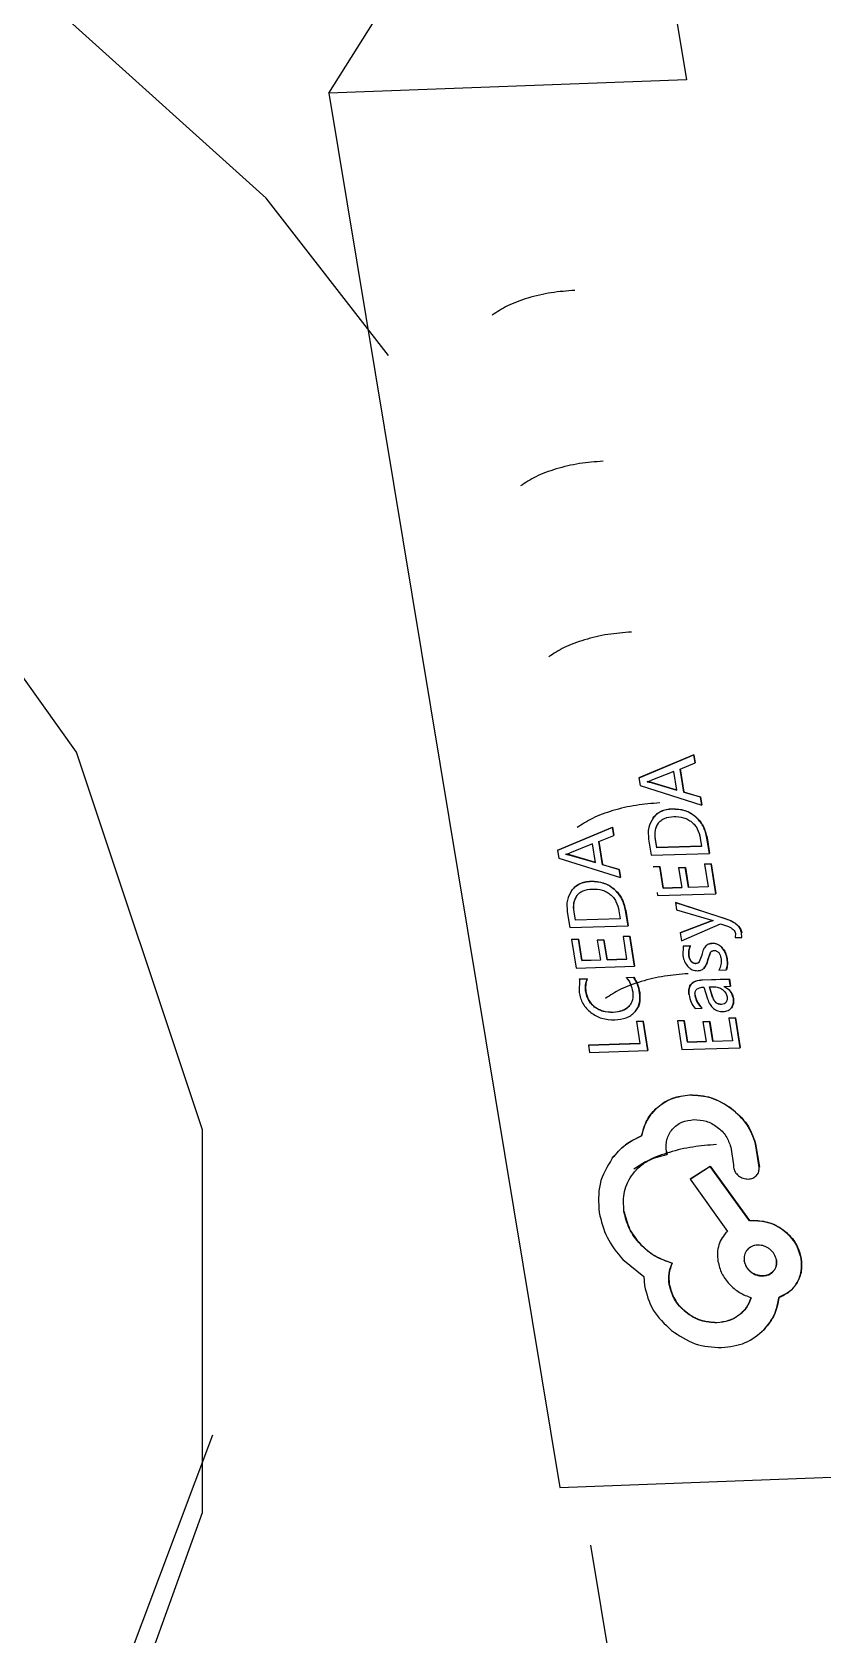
# Model space of a CAD drawing. Header units: millimetres. Extents: x -294 to 2792, y 5 to 1659.
# Drawn here: x 718.116 to 718.538, y 559.477 to 560.334 of the extents above; entities that cross this region are included whole.
import ezdxf

# ---------------------------------------------------------------- set-up
doc = ezdxf.new("R2010")
doc.units = ezdxf.units.MM
doc.layers.get('0').update_dxf_attribs({"lineweight": 18})

msp = doc.modelspace()

# ---------------------------------------------------------------- linework, layer by layer
at = {"color": 7, "linetype": 'Continuous', "lineweight": 25}
for p, q in [((718.45157, 560.39204), (718.46548, 560.30808)), ((718.27447, 560.30092), (718.29859, 560.33947)), ((718.46548, 560.30808), (718.27447, 560.30092)), ((718.27447, 560.30092), (718.39788, 559.55627)), ((718.46942, 559.94749), (718.4401, 559.93522)), ((718.44015, 559.9353), (718.46947, 559.94757)), ((718.46942, 559.94749), (718.46947, 559.94757)), ((718.47009, 559.94325), (718.46942, 559.94749)), ((718.46947, 559.94757), (718.47014, 559.94333)), ((718.45873, 559.93867), (718.44651, 559.93379)), ((718.46031, 559.9287), (718.45873, 559.93867)), ((718.46206, 559.93996), (718.47009, 559.94325)), ((718.46402, 559.92759), (718.46206, 559.93996)), ((718.46211, 559.94004), (718.46407, 559.92768)), ((718.47009, 559.94325), (718.47014, 559.94333)), ((718.44015, 559.9353), (718.4401, 559.93522)), ((718.4401, 559.93522), (718.44075, 559.93112)), ((718.44075, 559.93112), (718.47365, 559.92076)), ((718.44442, 559.93317), (718.44651, 559.93379)), ((718.44442, 559.93317), (718.44667, 559.93275)), ((718.44673, 559.93283), (718.44447, 559.93325)), ((718.44673, 559.93283), (718.44667, 559.93275)), ((718.44667, 559.93275), (718.46031, 559.9287)), ((718.46036, 559.92878), (718.44673, 559.93283)), ((718.46402, 559.92759), (718.46407, 559.92768)), ((718.47298, 559.925), (718.46402, 559.92759)), ((718.46407, 559.92768), (718.47303, 559.92508)), ((718.45796, 559.91863), (718.45801, 559.91871)), ((718.47298, 559.925), (718.47303, 559.92508)), ((718.47365, 559.92076), (718.47298, 559.925)), ((718.47303, 559.92508), (718.4737, 559.92084)), ((718.47365, 559.92076), (718.4737, 559.92084)), ((718.44763, 559.91381), (718.44768, 559.91389)), ((718.45046, 559.91107), (718.45051, 559.91115)), ((718.47026, 559.9145), (718.47031, 559.91458)), ((718.42595, 559.90878), (718.39663, 559.89651)), ((718.39668, 559.89659), (718.426, 559.90886)), ((718.41859, 559.90125), (718.42662, 559.90454)), ((718.42595, 559.90878), (718.426, 559.90886)), ((718.42662, 559.90454), (718.42595, 559.90878)), ((718.426, 559.90886), (718.42667, 559.90462)), ((718.42662, 559.90454), (718.42667, 559.90462)), ((718.44528, 559.90245), (718.44662, 559.89398)), ((718.44889, 559.90241), (718.44894, 559.90249)), ((718.4496, 559.89792), (718.44889, 559.90241)), ((718.44965, 559.898), (718.44894, 559.90249)), ((718.4729, 559.90297), (718.47358, 559.89866)), ((718.47649, 559.90318), (718.47644, 559.9031)), ((718.47774, 559.89493), (718.47644, 559.9031)), ((718.47649, 559.90318), (718.47779, 559.89501)), ((718.39668, 559.89659), (718.39663, 559.89651)), ((718.39663, 559.89651), (718.39728, 559.89241)), ((718.40095, 559.89446), (718.40304, 559.89508)), ((718.40095, 559.89446), (718.4032, 559.89404)), ((718.40326, 559.89412), (718.401, 559.89454)), ((718.41526, 559.89996), (718.40304, 559.89508)), ((718.40326, 559.89412), (718.4032, 559.89404)), ((718.4032, 559.89404), (718.41684, 559.88999)), ((718.41689, 559.89007), (718.40326, 559.89412)), ((718.41684, 559.88999), (718.41526, 559.89996)), ((718.42055, 559.88888), (718.41859, 559.90125)), ((718.41864, 559.90133), (718.4206, 559.88897)), ((718.44662, 559.89398), (718.47774, 559.89493)), ((718.47358, 559.89866), (718.4496, 559.89792)), ((718.4496, 559.89792), (718.44965, 559.898)), ((718.47363, 559.89874), (718.44965, 559.898)), ((718.47774, 559.89493), (718.47779, 559.89501)), ((718.39728, 559.89241), (718.43018, 559.88205)), ((718.42055, 559.88888), (718.4206, 559.88897)), ((718.42951, 559.88629), (718.42055, 559.88888)), ((718.4206, 559.88897), (718.42956, 559.88637)), ((718.42951, 559.88629), (718.42956, 559.88637)), ((718.43018, 559.88205), (718.42951, 559.88629)), ((718.42956, 559.88637), (718.43023, 559.88214)), ((718.4512, 559.8878), (718.44762, 559.88769)), ((718.44762, 559.88769), (718.44767, 559.88777)), ((718.44767, 559.88777), (718.45125, 559.88788)), ((718.4512, 559.8878), (718.45125, 559.88788)), ((718.45301, 559.87634), (718.4512, 559.8878)), ((718.45125, 559.88788), (718.45306, 559.87642)), ((718.46485, 559.88737), (718.46129, 559.88726)), ((718.46129, 559.88726), (718.46134, 559.88735)), ((718.46129, 559.88726), (718.46297, 559.87664)), ((718.46134, 559.88735), (718.4649, 559.88746)), ((718.46485, 559.88737), (718.4649, 559.88746)), ((718.46653, 559.87675), (718.46485, 559.88737)), ((718.4649, 559.88746), (718.46658, 559.87683)), ((718.47862, 559.88932), (718.47508, 559.88921)), ((718.47513, 559.88929), (718.47508, 559.88921)), ((718.47508, 559.88921), (718.477, 559.87707)), ((718.47513, 559.88929), (718.47868, 559.8894)), ((718.47862, 559.88932), (718.47868, 559.8894)), ((718.48115, 559.87335), (718.47862, 559.88932)), ((718.47868, 559.8894), (718.4812, 559.87343)), ((718.41449, 559.87992), (718.41454, 559.88)), ((718.42679, 559.87579), (718.42684, 559.87587)), ((718.43018, 559.88205), (718.43023, 559.88214)), ((718.46297, 559.87664), (718.45301, 559.87634)), ((718.45301, 559.87634), (718.45306, 559.87642)), ((718.45306, 559.87642), (718.46302, 559.87672)), ((718.477, 559.87707), (718.46653, 559.87675)), ((718.46653, 559.87675), (718.46658, 559.87683)), ((718.46658, 559.87683), (718.47705, 559.87715)), ((718.40416, 559.8751), (718.40421, 559.87518)), ((718.40699, 559.87236), (718.40704, 559.87244)), ((718.44978, 559.87402), (718.45004, 559.87239)), ((718.45004, 559.87239), (718.48115, 559.87335)), ((718.45957, 559.86866), (718.45962, 559.86874)), ((718.48667, 559.85981), (718.45957, 559.86866)), ((718.45957, 559.86866), (718.46018, 559.8648)), ((718.45962, 559.86874), (718.48672, 559.85989)), ((718.48115, 559.87335), (718.4812, 559.87343)), ((718.40181, 559.86374), (718.40315, 559.85527)), ((718.40542, 559.8637), (718.40547, 559.86378)), ((718.40613, 559.85921), (718.40542, 559.8637)), ((718.40618, 559.85929), (718.40547, 559.86378)), ((718.43011, 559.85995), (718.40613, 559.85921)), ((718.40613, 559.85921), (718.40618, 559.85929)), ((718.43016, 559.86003), (718.40618, 559.85929)), ((718.42943, 559.86426), (718.43011, 559.85995)), ((718.43302, 559.86447), (718.43297, 559.86439)), ((718.43427, 559.85622), (718.43297, 559.86439)), ((718.43302, 559.86447), (718.43432, 559.8563)), ((718.46018, 559.8648), (718.47783, 559.85952)), ((718.46218, 559.85254), (718.47801, 559.85859)), ((718.47783, 559.85952), (718.4797, 559.85912)), ((718.47971, 559.85902), (718.47796, 559.85851)), ((718.47796, 559.85851), (718.47801, 559.85859)), ((718.47801, 559.85859), (718.47976, 559.8591)), ((718.48667, 559.85981), (718.48672, 559.85989)), ((718.40315, 559.85527), (718.43427, 559.85622)), ((718.43515, 559.85061), (718.43161, 559.8505)), ((718.43166, 559.85058), (718.43161, 559.8505)), ((718.43161, 559.8505), (718.43353, 559.83836)), ((718.43166, 559.85058), (718.43521, 559.85069)), ((718.43427, 559.85622), (718.43432, 559.8563)), ((718.43515, 559.85061), (718.43521, 559.85069)), ((718.43768, 559.83464), (718.43515, 559.85061)), ((718.43521, 559.85069), (718.43773, 559.83472)), ((718.47796, 559.85851), (718.46213, 559.85245)), ((718.46213, 559.85245), (718.46218, 559.85254)), ((718.46213, 559.85245), (718.46279, 559.84829)), ((718.46279, 559.84829), (718.48365, 559.85729)), ((718.48365, 559.85729), (718.48794, 559.85579)), ((718.49168, 559.85207), (718.49157, 559.84995)), ((718.49157, 559.84995), (718.49504, 559.85005)), ((718.49504, 559.85005), (718.49498, 559.85246)), ((718.40773, 559.84909), (718.40415, 559.84898)), ((718.40415, 559.84898), (718.4042, 559.84906)), ((718.40415, 559.84898), (718.40657, 559.83368)), ((718.4042, 559.84906), (718.40778, 559.84917)), ((718.40773, 559.84909), (718.40778, 559.84917)), ((718.40954, 559.83763), (718.40773, 559.84909)), ((718.40778, 559.84917), (718.40959, 559.83771)), ((718.42138, 559.84866), (718.41782, 559.84855)), ((718.41782, 559.84855), (718.41787, 559.84864)), ((718.41782, 559.84855), (718.4195, 559.83793)), ((718.41787, 559.84864), (718.42143, 559.84875)), ((718.42138, 559.84866), (718.42143, 559.84875)), ((718.42306, 559.83804), (718.42138, 559.84866)), ((718.42143, 559.84875), (718.42311, 559.83812)), ((718.46373, 559.84535), (718.46354, 559.8403)), ((718.46752, 559.84547), (718.46373, 559.84535)), ((718.46373, 559.84535), (718.46379, 559.84544)), ((718.46379, 559.84544), (718.46757, 559.84555)), ((718.46752, 559.84547), (718.46757, 559.84555)), ((718.4758, 559.8455), (718.47585, 559.84558)), ((718.47692, 559.83807), (718.47829, 559.84202)), ((718.47835, 559.84211), (718.47697, 559.83815)), ((718.47829, 559.84202), (718.47835, 559.84211)), ((718.47927, 559.84685), (718.47932, 559.84693)), ((718.48445, 559.84461), (718.48451, 559.84469)), ((718.40657, 559.83368), (718.43768, 559.83464)), ((718.4195, 559.83793), (718.40954, 559.83763)), ((718.40954, 559.83763), (718.40959, 559.83771)), ((718.40959, 559.83771), (718.41955, 559.83801)), ((718.43353, 559.83836), (718.42306, 559.83804)), ((718.42306, 559.83804), (718.42311, 559.83812)), ((718.42311, 559.83812), (718.43358, 559.83844)), ((718.43768, 559.83464), (718.43773, 559.83472)), ((718.46677, 559.84003), (718.46682, 559.84011)), ((718.46806, 559.83712), (718.46811, 559.83721)), ((718.4704, 559.83606), (718.47045, 559.83614)), ((718.47368, 559.84061), (718.47234, 559.83694)), ((718.47692, 559.83807), (718.47697, 559.83815)), ((718.4872, 559.83848), (718.48725, 559.83856)), ((718.40826, 559.82776), (718.4081, 559.82068)), ((718.41246, 559.82789), (718.40826, 559.82776)), ((718.40826, 559.82776), (718.40831, 559.82784)), ((718.40831, 559.82784), (718.41251, 559.82797)), ((718.41246, 559.82789), (718.41251, 559.82797)), ((718.43734, 559.82865), (718.43349, 559.82853)), ((718.43349, 559.82853), (718.43354, 559.82862)), ((718.43354, 559.82862), (718.43739, 559.82873)), ((718.43739, 559.82873), (718.43734, 559.82865)), ((718.48838, 559.82767), (718.47408, 559.82723)), ((718.47408, 559.82723), (718.47413, 559.82731)), ((718.47413, 559.82731), (718.48843, 559.82775)), ((718.48278, 559.83256), (718.4868, 559.83269)), ((718.4868, 559.83269), (718.48686, 559.83277)), ((718.48838, 559.82767), (718.48843, 559.82775)), ((718.48897, 559.82395), (718.48838, 559.82767)), ((718.48843, 559.82775), (718.48902, 559.82403)), ((718.41172, 559.82083), (718.41177, 559.82091)), ((718.44045, 559.82049), (718.4405, 559.82057)), ((718.47009, 559.81905), (718.47014, 559.81913)), ((718.47485, 559.82352), (718.47676, 559.81726)), ((718.47782, 559.82361), (718.47995, 559.82367)), ((718.47931, 559.81866), (718.47782, 559.82361)), ((718.47936, 559.81874), (718.47787, 559.82369)), ((718.47931, 559.81866), (718.47936, 559.81874)), ((718.48554, 559.82384), (718.48897, 559.82395)), ((718.48897, 559.82395), (718.48902, 559.82403)), ((718.49054, 559.81737), (718.49059, 559.81745)), ((718.41645, 559.81285), (718.4165, 559.81293)), ((718.42343, 559.81034), (718.42341, 559.81043)), ((718.4263, 559.81001), (718.42635, 559.81009)), ((718.43471, 559.8132), (718.43477, 559.81328)), ((718.47009, 559.81206), (718.47388, 559.81218)), ((718.47388, 559.81218), (718.47393, 559.81226)), ((718.48124, 559.81511), (718.48129, 559.81519)), ((718.48427, 559.81429), (718.48422, 559.81421)), ((718.48664, 559.81536), (718.48669, 559.81544)), ((718.48957, 559.81241), (718.48962, 559.81249)), ((718.44234, 559.80524), (718.43879, 559.80513)), ((718.43884, 559.80521), (718.43879, 559.80513)), ((718.43879, 559.80513), (718.44066, 559.7933)), ((718.43884, 559.80521), (718.44239, 559.80532)), ((718.44234, 559.80524), (718.44239, 559.80532)), ((718.44481, 559.78957), (718.44234, 559.80524)), ((718.44239, 559.80532), (718.44487, 559.78966)), ((718.46422, 559.80554), (718.46064, 559.80543)), ((718.46064, 559.80543), (718.46069, 559.80551)), ((718.46064, 559.80543), (718.46306, 559.79013)), ((718.46069, 559.80551), (718.46427, 559.80562)), ((718.46422, 559.80554), (718.46427, 559.80562)), ((718.46603, 559.79408), (718.46422, 559.80554)), ((718.46427, 559.80562), (718.46608, 559.79416)), ((718.47787, 559.80511), (718.47431, 559.80501)), ((718.47431, 559.80501), (718.47436, 559.80509)), ((718.47431, 559.80501), (718.47599, 559.79438)), ((718.47436, 559.80509), (718.47792, 559.8052)), ((718.47787, 559.80511), (718.47792, 559.8052)), ((718.47955, 559.79449), (718.47787, 559.80511)), ((718.47792, 559.8052), (718.4796, 559.79457)), ((718.49164, 559.80706), (718.4881, 559.80695)), ((718.48815, 559.80704), (718.4881, 559.80695)), ((718.4881, 559.80695), (718.49002, 559.79481)), ((718.48815, 559.80704), (718.49169, 559.80714)), ((718.49164, 559.80706), (718.49169, 559.80714)), ((718.49417, 559.79109), (718.49164, 559.80706)), ((718.49169, 559.80714), (718.49422, 559.79117)), ((718.44066, 559.7933), (718.4131, 559.79246)), ((718.4131, 559.79246), (718.41315, 559.79254)), ((718.4131, 559.79246), (718.4137, 559.78862)), ((718.41315, 559.79254), (718.44071, 559.79338)), ((718.46306, 559.79013), (718.49417, 559.79109)), ((718.47599, 559.79438), (718.46603, 559.79408)), ((718.46603, 559.79408), (718.46608, 559.79416)), ((718.46608, 559.79416), (718.47604, 559.79446)), ((718.49002, 559.79481), (718.47955, 559.79449)), ((718.47955, 559.79449), (718.4796, 559.79457)), ((718.4796, 559.79457), (718.49007, 559.7949)), ((718.49417, 559.79109), (718.49422, 559.79117)), ((718.4137, 559.78862), (718.44481, 559.78957)), ((718.44481, 559.78957), (718.44487, 559.78966)), ((718.46716, 559.76582), (718.46721, 559.7659)), ((718.48941, 559.75865), (718.48946, 559.75873)), ((718.50241, 559.73973), (718.50246, 559.73982)), ((718.50438, 559.72727), (718.50241, 559.73973)), ((718.50246, 559.73982), (718.50443, 559.72736)), ((718.42582, 559.73208), (718.42587, 559.73216)), ((718.45481, 559.73573), (718.45486, 559.73581)), ((718.45507, 559.73404), (718.45481, 559.73573)), ((718.45486, 559.73581), (718.45512, 559.73412)), ((718.45507, 559.73404), (718.45512, 559.73412)), ((718.48911, 559.73805), (718.49062, 559.72855)), ((718.47808, 559.72774), (718.46739, 559.72084)), ((718.46744, 559.72092), (718.47813, 559.72782)), ((718.47808, 559.72774), (718.47813, 559.72782)), ((718.49912, 559.69868), (718.47808, 559.72774)), ((718.47813, 559.72782), (718.49918, 559.69876)), ((718.49062, 559.72855), (718.4906, 559.72728)), ((718.50438, 559.72727), (718.50443, 559.72736)), ((718.46739, 559.72084), (718.46744, 559.72092)), ((718.46739, 559.72084), (718.48735, 559.69301)), ((718.4321, 559.70363), (718.43215, 559.70371)), ((718.49912, 559.69868), (718.49918, 559.69876)), ((718.50134, 559.69875), (718.49912, 559.69868)), ((718.49918, 559.69876), (718.50139, 559.69883)), ((718.50134, 559.69875), (718.50139, 559.69883)), ((718.4315, 559.67793), (718.4427, 559.66894)), ((718.45782, 559.67598), (718.45787, 559.67606)), ((718.49631, 559.67716), (718.49636, 559.67724)), ((718.5268, 559.67831), (718.52685, 559.67839)), ((718.4427, 559.66894), (718.44303, 559.66407)), ((718.45627, 559.66468), (718.45632, 559.66477)), ((718.48173, 559.64424), (718.48178, 559.64433)), ((718.14232, 559.39768), (718.2125, 559.58432)), ((718.39788, 559.55627), (718.58889, 559.56343)), ((718.6711, 557.9765), (718.41441, 559.52542))]:
    msp.add_line(p, q, dxfattribs=at)
for points in [[(718.30624, 560.16094), (718.24091, 560.24488), (718.03036, 560.43451), (717.7784, 560.56637), (717.50544, 560.62978), (717.2336, 560.61959), (716.9849, 560.53664), (716.77948, 560.38764), (716.634, 560.18467), (716.56023, 559.94417), (716.56415, 559.68562)], [(717.41033, 560.37846), (717.20316, 560.33834), (717.02693, 560.23783), (716.89889, 560.08677), (716.83157, 559.89994), (716.83157, 559.69564), (716.89887, 559.49387), (717.0269, 559.31436), (717.20312, 559.1747), (717.41028, 559.08856), (717.62811, 559.06437), (717.83527, 559.10449), (718.0115, 559.20499), (718.13954, 559.35605), (718.20686, 559.54288), (718.20687, 559.74718), (718.13956, 559.94895), (718.01154, 560.12846), (717.83532, 560.26812), (717.62815, 560.35426), (717.41033, 560.37846)]]:
    msp.add_lwpolyline(points, dxfattribs=at)
for points in [[(718.40588, 560.19566), (718.40166, 560.19534), (718.39322, 560.1947), (718.38059, 560.1917), (718.36935, 560.18757), (718.36429, 560.18417), (718.36176, 560.18247)], [(718.421, 560.1044), (718.41678, 560.10408), (718.40834, 560.10344), (718.39571, 560.10044), (718.38447, 560.09631), (718.37941, 560.09291), (718.37688, 560.09121)], [(718.43613, 560.01314), (718.43191, 560.01282), (718.42346, 560.01219), (718.41084, 560.00919), (718.3996, 560.00505), (718.39454, 560.00165), (718.392, 559.99995)], [(718.45125, 559.92189), (718.44703, 559.92157), (718.43859, 559.92093), (718.42596, 559.91793), (718.41472, 559.9138), (718.40966, 559.9104), (718.40713, 559.9087)], [(718.46637, 559.83063), (718.46215, 559.83031), (718.45371, 559.82967), (718.44109, 559.82667), (718.42985, 559.82254), (718.42478, 559.81914), (718.42225, 559.81744)], [(718.4815, 559.73938), (718.47728, 559.73906), (718.46883, 559.73842), (718.45621, 559.73542), (718.44497, 559.73128), (718.43991, 559.72788), (718.43737, 559.72619)]]:
    msp.add_open_spline(points, degree=3, dxfattribs=at)
for points, knots in [([(718.45796, 559.91863), (718.45686, 559.91854), (718.45475, 559.91839), (718.45189, 559.91742), (718.44943, 559.91593), (718.44823, 559.91452), (718.44763, 559.91381)], [0, 0, 0, 0, 0.00316746, 0.0061127, 0.00897197, 0.01189355, 0.01189355, 0.01189355, 0.01189355]), ([(718.44768, 559.91389), (718.44828, 559.9146), (718.44948, 559.91601), (718.45194, 559.9175), (718.45481, 559.91847), (718.45691, 559.91863), (718.45801, 559.91871)], [0, 0, 0, 0, 0.00292158, 0.00578085, 0.00872609, 0.01189355, 0.01189355, 0.01189355, 0.01189355]), ([(718.47026, 559.9145), (718.46939, 559.91517), (718.46767, 559.91649), (718.46352, 559.91834), (718.46021, 559.91851), (718.45796, 559.91863)], [0, 0, 0, 0, 0.00326282, 0.00648385, 0.01337998, 0.01337998, 0.01337998, 0.01337998]), ([(718.45801, 559.91871), (718.46026, 559.91859), (718.46357, 559.91842), (718.46772, 559.91657), (718.46944, 559.91525), (718.47031, 559.91458)], [0, 0, 0, 0, 0.00689613, 0.01011716, 0.01337998, 0.01337998, 0.01337998, 0.01337998]), ([(718.44763, 559.91381), (718.44668, 559.91215), (718.44472, 559.90871), (718.44509, 559.90459), (718.44528, 559.90245)], [0, 0, 0, 0, 0.0058611, 0.01214924, 0.01214924, 0.01214924, 0.01214924]), ([(718.44889, 559.90241), (718.44872, 559.90405), (718.44841, 559.90717), (718.4498, 559.90982), (718.45046, 559.91107)], [0, 0, 0, 0, 0.004836158, 0.009190915, 0.009190915, 0.009190915, 0.009190915]), ([(718.44894, 559.90249), (718.44877, 559.90413), (718.44846, 559.90725), (718.44985, 559.9099), (718.45051, 559.91115)], [0, 0, 0, 0, 0.004836042, 0.009190883, 0.009190883, 0.009190883, 0.009190883]), ([(718.45046, 559.91107), (718.45091, 559.91159), (718.45183, 559.91264), (718.45452, 559.91417), (718.45699, 559.91442), (718.45871, 559.9146)], [0, 0, 0, 0, 0.002178957, 0.004395647, 0.009383794, 0.009383794, 0.009383794, 0.009383794]), ([(718.45871, 559.9146), (718.46048, 559.91453), (718.46305, 559.91442), (718.46628, 559.91313), (718.4676, 559.91217), (718.46826, 559.9117)], [0, 0, 0, 0, 0.00541534, 0.00785952, 0.01026623, 0.01026623, 0.01026623, 0.01026623]), ([(718.46826, 559.9117), (718.46885, 559.91116), (718.47005, 559.91005), (718.47193, 559.90715), (718.4725, 559.90468), (718.4729, 559.90297)], [0, 0, 0, 0, 0.00234582, 0.00475918, 0.01018384, 0.01018384, 0.01018384, 0.01018384]), ([(718.47644, 559.9031), (718.47592, 559.90528), (718.47515, 559.90847), (718.47264, 559.91224), (718.47105, 559.91375), (718.47026, 559.9145)], [0, 0, 0, 0, 0.00691986, 0.01013038, 0.01333407, 0.01333407, 0.01333407, 0.01333407]), ([(718.47031, 559.91458), (718.47111, 559.91383), (718.47269, 559.91232), (718.4752, 559.90855), (718.47597, 559.90536), (718.47649, 559.90318)], [0, 0, 0, 0, 0.00320369, 0.00641422, 0.01333407, 0.01333407, 0.01333407, 0.01333407]), ([(718.41449, 559.87992), (718.41339, 559.87983), (718.41128, 559.87968), (718.40842, 559.87871), (718.40596, 559.87722), (718.40476, 559.87581), (718.40416, 559.8751)], [0, 0, 0, 0, 0.00316746, 0.0061127, 0.00897197, 0.01189355, 0.01189355, 0.01189355, 0.01189355]), ([(718.40421, 559.87518), (718.40481, 559.87589), (718.40601, 559.8773), (718.40847, 559.87879), (718.41133, 559.87976), (718.41344, 559.87992), (718.41454, 559.88)], [0, 0, 0, 0, 0.00292158, 0.00578085, 0.00872609, 0.01189355, 0.01189355, 0.01189355, 0.01189355]), ([(718.40699, 559.87236), (718.40744, 559.87288), (718.40836, 559.87393), (718.41105, 559.87546), (718.41352, 559.87571), (718.41524, 559.87589)], [0, 0, 0, 0, 0.002178957, 0.004395647, 0.009383794, 0.009383794, 0.009383794, 0.009383794]), ([(718.42679, 559.87579), (718.42592, 559.87646), (718.4242, 559.87778), (718.42005, 559.87963), (718.41674, 559.8798), (718.41449, 559.87992)], [0, 0, 0, 0, 0.00326282, 0.00648385, 0.01337998, 0.01337998, 0.01337998, 0.01337998]), ([(718.41454, 559.88), (718.41679, 559.87988), (718.4201, 559.87971), (718.42425, 559.87786), (718.42597, 559.87654), (718.42684, 559.87587)], [0, 0, 0, 0, 0.00689613, 0.01011716, 0.01337998, 0.01337998, 0.01337998, 0.01337998]), ([(718.41524, 559.87589), (718.41701, 559.87582), (718.41958, 559.87571), (718.42281, 559.87442), (718.42413, 559.87346), (718.42479, 559.87299)], [0, 0, 0, 0, 0.00541534, 0.00785952, 0.01026623, 0.01026623, 0.01026623, 0.01026623]), ([(718.43297, 559.86439), (718.43245, 559.86657), (718.43168, 559.86976), (718.42917, 559.87353), (718.42758, 559.87504), (718.42679, 559.87579)], [0, 0, 0, 0, 0.00691986, 0.01013038, 0.01333407, 0.01333407, 0.01333407, 0.01333407]), ([(718.42684, 559.87587), (718.42764, 559.87512), (718.42922, 559.87361), (718.43173, 559.86984), (718.4325, 559.86665), (718.43302, 559.86447)], [0, 0, 0, 0, 0.00320369, 0.00641422, 0.01333407, 0.01333407, 0.01333407, 0.01333407]), ([(718.40416, 559.8751), (718.40321, 559.87344), (718.40125, 559.87), (718.40162, 559.86588), (718.40181, 559.86374)], [0, 0, 0, 0, 0.0058611, 0.01214924, 0.01214924, 0.01214924, 0.01214924]), ([(718.40542, 559.8637), (718.40525, 559.86534), (718.40494, 559.86846), (718.40633, 559.87111), (718.40699, 559.87236)], [0, 0, 0, 0, 0.004836158, 0.009190915, 0.009190915, 0.009190915, 0.009190915]), ([(718.40547, 559.86378), (718.4053, 559.86542), (718.40499, 559.86854), (718.40638, 559.87119), (718.40704, 559.87244)], [0, 0, 0, 0, 0.004836042, 0.009190883, 0.009190883, 0.009190883, 0.009190883]), ([(718.42479, 559.87299), (718.42538, 559.87245), (718.42658, 559.87134), (718.42846, 559.86844), (718.42903, 559.86597), (718.42943, 559.86426)], [0, 0, 0, 0, 0.00234582, 0.00475918, 0.01018384, 0.01018384, 0.01018384, 0.01018384]), ([(718.49498, 559.85246), (718.49476, 559.85325), (718.49431, 559.85484), (718.49246, 559.85693), (718.48986, 559.85864), (718.48779, 559.8594), (718.48667, 559.85981)], [0, 0, 0, 0, 0.00257222, 0.00519398, 0.00818761, 0.0117766, 0.0117766, 0.0117766, 0.0117766]), ([(718.48672, 559.85989), (718.48784, 559.85948), (718.48991, 559.85873), (718.49251, 559.85702), (718.49436, 559.85492), (718.49481, 559.85333), (718.49503, 559.85254)], [0, 0, 0, 0, 0.003589, 0.00658262, 0.00920438, 0.0117766, 0.0117766, 0.0117766, 0.0117766]), ([(718.48794, 559.85579), (718.48844, 559.85558), (718.48936, 559.85519), (718.49051, 559.85431), (718.49134, 559.85326), (718.49157, 559.85247), (718.49168, 559.85207)], [0, 0, 0, 0, 0.001589014, 0.002972687, 0.004253345, 0.005557786, 0.005557786, 0.005557786, 0.005557786]), ([(718.46677, 559.84003), (718.46669, 559.841), (718.46655, 559.8429), (718.4672, 559.84462), (718.46752, 559.84547)], [0, 0, 0, 0, 0.002851114, 0.005626457, 0.005626457, 0.005626457, 0.005626457]), ([(718.46757, 559.84555), (718.46725, 559.8447), (718.4666, 559.84298), (718.46674, 559.84108), (718.46682, 559.84011)], [0, 0, 0, 0, 0.002775343, 0.005626457, 0.005626457, 0.005626457, 0.005626457]), ([(718.4758, 559.8455), (718.47536, 559.84486), (718.47434, 559.84339), (718.47392, 559.84162), (718.47368, 559.84061)], [0, 0, 0, 0, 0.002323892, 0.005417204, 0.005417204, 0.005417204, 0.005417204]), ([(718.47927, 559.84685), (718.47859, 559.84677), (718.47727, 559.84662), (718.47628, 559.84586), (718.4758, 559.8455)], [0, 0, 0, 0, 0.001985954, 0.003869654, 0.003869654, 0.003869654, 0.003869654]), ([(718.47585, 559.84558), (718.47633, 559.84594), (718.47732, 559.8467), (718.47865, 559.84686), (718.47932, 559.84693)], [0, 0, 0, 0, 0.001883515, 0.003869647, 0.003869647, 0.003869647, 0.003869647]), ([(718.47829, 559.84202), (718.47842, 559.84217), (718.47866, 559.84246), (718.47913, 559.84277), (718.47966, 559.84298), (718.48006, 559.84302), (718.48026, 559.84305)], [0, 0, 0, 0, 0.00059287, 0.001157541, 0.001719365, 0.002304065, 0.002304065, 0.002304065, 0.002304065]), ([(718.48445, 559.84461), (718.48409, 559.84495), (718.48338, 559.84562), (718.4821, 559.84634), (718.48071, 559.84678), (718.47976, 559.84683), (718.47927, 559.84685)], [0, 0, 0, 0, 0.001498202, 0.002918279, 0.004339805, 0.005842127, 0.005842127, 0.005842127, 0.005842127]), ([(718.47932, 559.84693), (718.47981, 559.84691), (718.48076, 559.84686), (718.48215, 559.84642), (718.48343, 559.8457), (718.48414, 559.84503), (718.48451, 559.84469)], [0, 0, 0, 0, 0.001502208, 0.002923698, 0.004343808, 0.005842095, 0.005842095, 0.005842095, 0.005842095]), ([(718.48026, 559.84305), (718.4805, 559.84303), (718.48096, 559.84299), (718.48163, 559.84277), (718.48222, 559.84242), (718.48294, 559.84173), (718.48362, 559.84048), (718.48384, 559.83937), (718.48396, 559.83875)], [0, 0, 0, 0, 0.000728858, 0.001400655, 0.002053637, 0.00272925, 0.004284465, 0.006279242, 0.006279242, 0.006279242, 0.006279242]), ([(718.4872, 559.83848), (718.48696, 559.83963), (718.4865, 559.84181), (718.48511, 559.84371), (718.48445, 559.84461)], [0, 0, 0, 0, 0.003600794, 0.006867519, 0.006867519, 0.006867519, 0.006867519]), ([(718.48451, 559.84469), (718.48517, 559.84379), (718.48655, 559.84189), (718.48701, 559.83971), (718.48725, 559.83856)], [0, 0, 0, 0, 0.003266849, 0.006867495, 0.006867495, 0.006867495, 0.006867495]), ([(718.46354, 559.8403), (718.46379, 559.83921), (718.46427, 559.83714), (718.4656, 559.83534), (718.46624, 559.83448)], [0, 0, 0, 0, 0.003419427, 0.006554403, 0.006554403, 0.006554403, 0.006554403]), ([(718.46624, 559.83448), (718.46661, 559.83413), (718.46732, 559.83347), (718.4686, 559.83276), (718.46996, 559.83231), (718.47088, 559.83226), (718.47136, 559.83224)], [0, 0, 0, 0, 0.001504738, 0.002918101, 0.004314655, 0.005771553, 0.005771553, 0.005771553, 0.005771553]), ([(718.46806, 559.83712), (718.46776, 559.83754), (718.46711, 559.83845), (718.46689, 559.83948), (718.46677, 559.84003)], [0, 0, 0, 0, 0.001510808, 0.00324717, 0.00324717, 0.00324717, 0.00324717]), ([(718.46682, 559.84011), (718.46694, 559.83956), (718.46716, 559.83853), (718.46781, 559.83763), (718.46811, 559.83721)], [0, 0, 0, 0, 0.001736362, 0.00324717, 0.00324717, 0.00324717, 0.00324717]), ([(718.4704, 559.83606), (718.47018, 559.83607), (718.46976, 559.8361), (718.46913, 559.83631), (718.46855, 559.83665), (718.46823, 559.83696), (718.46806, 559.83712)], [0, 0, 0, 0, 0.000666998, 0.001308383, 0.00196168, 0.002662498, 0.002662498, 0.002662498, 0.002662498]), ([(718.46811, 559.83721), (718.46828, 559.83704), (718.4686, 559.83673), (718.46919, 559.83639), (718.46981, 559.83618), (718.47023, 559.83615), (718.47045, 559.83614)], [0, 0, 0, 0, 0.000700897, 0.001354229, 0.001995573, 0.002662425, 0.002662425, 0.002662425, 0.002662425]), ([(718.47234, 559.83694), (718.47222, 559.83681), (718.47198, 559.83656), (718.47136, 559.83619), (718.47079, 559.83611), (718.4704, 559.83606)], [0, 0, 0, 0, 0.000541473, 0.0010762, 0.002209208, 0.002209208, 0.002209208, 0.002209208]), ([(718.47045, 559.83614), (718.47084, 559.83619), (718.47141, 559.83627), (718.47203, 559.83664), (718.47227, 559.83689), (718.47239, 559.83702)], [0, 0, 0, 0, 0.001133009, 0.001667735, 0.002209208, 0.002209208, 0.002209208, 0.002209208]), ([(718.47136, 559.83224), (718.472, 559.8323), (718.47324, 559.83244), (718.47423, 559.83309), (718.4747, 559.8334)], [0, 0, 0, 0, 0.00188034, 0.003646855, 0.003646855, 0.003646855, 0.003646855]), ([(718.4747, 559.8334), (718.47515, 559.83398), (718.47621, 559.83536), (718.47666, 559.83707), (718.47692, 559.83807)], [0, 0, 0, 0, 0.002193599, 0.005271094, 0.005271094, 0.005271094, 0.005271094]), ([(718.47697, 559.83815), (718.47671, 559.83715), (718.47626, 559.83544), (718.4752, 559.83406), (718.47476, 559.83348)], [0, 0, 0, 0, 0.003077355, 0.005271075, 0.005271075, 0.005271075, 0.005271075]), ([(718.48396, 559.83875), (718.48401, 559.83767), (718.48413, 559.83547), (718.48323, 559.83354), (718.48278, 559.83256)], [0, 0, 0, 0, 0.003186872, 0.006486177, 0.006486177, 0.006486177, 0.006486177]), ([(718.4868, 559.83269), (718.48703, 559.83359), (718.48751, 559.83546), (718.4873, 559.83745), (718.4872, 559.83848)], [0, 0, 0, 0, 0.002836087, 0.005897999, 0.005897999, 0.005897999, 0.005897999]), ([(718.48725, 559.83856), (718.48735, 559.83753), (718.48756, 559.83554), (718.48708, 559.83367), (718.48686, 559.83277)], [0, 0, 0, 0, 0.00306323, 0.005898003, 0.005898003, 0.005898003, 0.005898003]), ([(718.41172, 559.82083), (718.4116, 559.82208), (718.41135, 559.82453), (718.41209, 559.82678), (718.41246, 559.82789)], [0, 0, 0, 0, 0.003682711, 0.007253363, 0.007253363, 0.007253363, 0.007253363]), ([(718.41251, 559.82797), (718.41214, 559.82686), (718.4114, 559.82461), (718.41165, 559.82216), (718.41177, 559.82091)], [0, 0, 0, 0, 0.003570653, 0.007253363, 0.007253363, 0.007253363, 0.007253363]), ([(718.43349, 559.82853), (718.43428, 559.82739), (718.43592, 559.82502), (718.43649, 559.82233), (718.43678, 559.82093)], [0, 0, 0, 0, 0.004072258, 0.008455136, 0.008455136, 0.008455136, 0.008455136]), ([(718.44045, 559.82049), (718.44016, 559.82201), (718.43961, 559.82486), (718.43806, 559.82745), (718.43734, 559.82865)], [0, 0, 0, 0, 0.004769657, 0.008877936, 0.008877936, 0.008877936, 0.008877936]), ([(718.43739, 559.82873), (718.43811, 559.82753), (718.43966, 559.82494), (718.44021, 559.8221), (718.4405, 559.82057)], [0, 0, 0, 0, 0.00410828, 0.008877936, 0.008877936, 0.008877936, 0.008877936]), ([(718.47408, 559.82723), (718.47284, 559.82713), (718.47107, 559.82698), (718.46911, 559.82606), (718.46802, 559.82517), (718.46725, 559.82402), (718.4666, 559.82209), (718.46676, 559.82045), (718.46687, 559.8193)], [0, 0, 0, 0, 0.00358163, 0.00510099, 0.00652081, 0.00792386, 0.00939573, 0.01281503, 0.01281503, 0.01281503, 0.01281503]), ([(718.46692, 559.81939), (718.46681, 559.82053), (718.46665, 559.82217), (718.4673, 559.8241), (718.46807, 559.82525), (718.46916, 559.82614), (718.47112, 559.82706), (718.47289, 559.82721), (718.47413, 559.82731)], [0, 0, 0, 0, 0.0034193, 0.00489116, 0.00629421, 0.00771404, 0.0092334, 0.01281503, 0.01281503, 0.01281503, 0.01281503]), ([(718.4081, 559.82068), (718.40862, 559.81863), (718.40939, 559.81559), (718.41197, 559.81205), (718.41359, 559.81063), (718.41441, 559.80991)], [0, 0, 0, 0, 0.00655971, 0.00968408, 0.01287678, 0.01287678, 0.01287678, 0.01287678]), ([(718.41645, 559.81285), (718.41584, 559.81337), (718.41462, 559.8144), (718.41268, 559.81703), (718.41211, 559.8193), (718.41172, 559.82083)], [0, 0, 0, 0, 0.002367308, 0.004687865, 0.009592246, 0.009592246, 0.009592246, 0.009592246]), ([(718.41177, 559.82091), (718.41216, 559.81938), (718.41274, 559.81711), (718.41467, 559.81448), (718.41589, 559.81345), (718.4165, 559.81293)], [0, 0, 0, 0, 0.004904381, 0.007224939, 0.009592246, 0.009592246, 0.009592246, 0.009592246]), ([(718.43678, 559.82093), (718.43687, 559.81948), (718.43701, 559.81733), (718.43597, 559.81477), (718.43514, 559.81373), (718.43471, 559.8132)], [0, 0, 0, 0, 0.004262821, 0.006295452, 0.008378374, 0.008378374, 0.008378374, 0.008378374]), ([(718.43782, 559.81015), (718.43837, 559.81083), (718.43946, 559.8122), (718.44079, 559.81563), (718.44059, 559.81852), (718.44045, 559.82049)], [0, 0, 0, 0, 0.00270231, 0.00538517, 0.01117119, 0.01117119, 0.01117119, 0.01117119]), ([(718.4405, 559.82057), (718.44064, 559.8186), (718.44084, 559.81572), (718.43951, 559.81228), (718.43842, 559.81092), (718.43787, 559.81023)], [0, 0, 0, 0, 0.00578603, 0.00846888, 0.01117119, 0.01117119, 0.01117119, 0.01117119]), ([(718.46687, 559.8193), (718.46715, 559.81798), (718.46771, 559.81541), (718.46931, 559.81315), (718.47009, 559.81206)], [0, 0, 0, 0, 0.004169473, 0.008093451, 0.008093451, 0.008093451, 0.008093451]), ([(718.47009, 559.81905), (718.47004, 559.8197), (718.46998, 559.82063), (718.47044, 559.82171), (718.47095, 559.82235), (718.47166, 559.82285), (718.47293, 559.82337), (718.47406, 559.82346), (718.47485, 559.82352)], [0, 0, 0, 0, 0.001930048, 0.002783638, 0.003622121, 0.004496833, 0.005453296, 0.007736874, 0.007736874, 0.007736874, 0.007736874]), ([(718.47388, 559.81218), (718.47292, 559.81322), (718.47105, 559.81527), (718.4704, 559.81781), (718.47009, 559.81905)], [0, 0, 0, 0, 0.00412285, 0.00808877, 0.00808877, 0.00808877, 0.00808877]), ([(718.47014, 559.81913), (718.47046, 559.81789), (718.4711, 559.81535), (718.47297, 559.8133), (718.47393, 559.81226)], [0, 0, 0, 0, 0.00396592, 0.00808877, 0.00808877, 0.00808877, 0.00808877]), ([(718.47676, 559.81726), (718.47714, 559.81622), (718.47782, 559.81432), (718.47947, 559.8123), (718.48102, 559.81127), (718.48277, 559.81054), (718.48417, 559.81048), (718.48513, 559.81044)], [0, 0, 0, 0, 0.00344552, 0.00628126, 0.00759972, 0.00892992, 0.01185208, 0.01185208, 0.01185208, 0.01185208]), ([(718.48124, 559.81511), (718.48087, 559.81556), (718.47997, 559.81664), (718.47955, 559.81792), (718.47931, 559.81866)], [0, 0, 0, 0, 0.001730484, 0.004124725, 0.004124725, 0.004124725, 0.004124725]), ([(718.48129, 559.81519), (718.48092, 559.81564), (718.48002, 559.81672), (718.4796, 559.818), (718.47936, 559.81874)], [0, 0, 0, 0, 0.001730484, 0.004124725, 0.004124725, 0.004124725, 0.004124725]), ([(718.47995, 559.82367), (718.48082, 559.82363), (718.48251, 559.82353), (718.48401, 559.82265), (718.48474, 559.82222)], [0, 0, 0, 0, 0.00265011, 0.005148528, 0.005148528, 0.005148528, 0.005148528]), ([(718.48474, 559.82222), (718.48534, 559.82166), (718.48656, 559.82052), (718.48698, 559.819), (718.48719, 559.81823)], [0, 0, 0, 0, 0.002401698, 0.004862624, 0.004862624, 0.004862624, 0.004862624]), ([(718.49054, 559.81737), (718.49038, 559.81804), (718.49008, 559.81935), (718.489, 559.82115), (718.48748, 559.82267), (718.48621, 559.82338), (718.48555, 559.82375)], [0, 0, 0, 0, 0.002183649, 0.004225006, 0.006277222, 0.008491196, 0.008491196, 0.008491196, 0.008491196]), ([(718.4856, 559.82383), (718.48626, 559.82346), (718.48753, 559.82275), (718.48905, 559.82123), (718.49013, 559.81943), (718.49043, 559.81812), (718.49059, 559.81745)], [0, 0, 0, 0, 0.002213999, 0.004266226, 0.006307571, 0.00849118, 0.00849118, 0.00849118, 0.00849118]), ([(718.48719, 559.81823), (718.48723, 559.81769), (718.48732, 559.81666), (718.48686, 559.81578), (718.48664, 559.81536)], [0, 0, 0, 0, 0.001602963, 0.003043534, 0.003043534, 0.003043534, 0.003043534]), ([(718.48957, 559.81241), (718.48995, 559.81312), (718.49076, 559.81463), (718.49062, 559.81642), (718.49054, 559.81737)], [0, 0, 0, 0, 0.002488382, 0.005267785, 0.005267785, 0.005267785, 0.005267785]), ([(718.49059, 559.81745), (718.49067, 559.8165), (718.49081, 559.81472), (718.49, 559.8132), (718.48962, 559.81249)], [0, 0, 0, 0, 0.002779811, 0.005267784, 0.005267784, 0.005267784, 0.005267784]), ([(718.41441, 559.80991), (718.41531, 559.80928), (718.41711, 559.808), (718.42142, 559.80625), (718.42484, 559.8061), (718.42718, 559.80599)], [0, 0, 0, 0, 0.00328447, 0.00657803, 0.01372295, 0.01372295, 0.01372295, 0.01372295]), ([(718.4263, 559.81001), (718.42449, 559.81008), (718.42186, 559.81018), (718.41853, 559.81145), (718.41714, 559.81238), (718.41645, 559.81285)], [0, 0, 0, 0, 0.00554037, 0.00804864, 0.01051025, 0.01051025, 0.01051025, 0.01051025]), ([(718.4165, 559.81293), (718.41719, 559.81246), (718.41858, 559.81153), (718.42191, 559.81026), (718.42454, 559.81016), (718.42635, 559.81009)], [0, 0, 0, 0, 0.00246161, 0.00496988, 0.01051025, 0.01051025, 0.01051025, 0.01051025]), ([(718.43471, 559.8132), (718.4342, 559.81273), (718.43316, 559.81179), (718.4304, 559.81043), (718.42797, 559.81018), (718.4263, 559.81001)], [0, 0, 0, 0, 0.002188664, 0.004413985, 0.00929803, 0.00929803, 0.00929803, 0.00929803]), ([(718.42635, 559.81009), (718.42802, 559.81026), (718.43046, 559.81051), (718.43321, 559.81187), (718.43425, 559.81281), (718.43477, 559.81328)], [0, 0, 0, 0, 0.004884045, 0.007109365, 0.00929803, 0.00929803, 0.00929803, 0.00929803]), ([(718.42718, 559.80599), (718.4293, 559.80621), (718.43239, 559.80653), (718.43587, 559.80831), (718.43717, 559.80954), (718.43782, 559.81015)], [0, 0, 0, 0, 0.00620044, 0.00903225, 0.01182934, 0.01182934, 0.01182934, 0.01182934]), ([(718.48422, 559.81421), (718.48367, 559.81424), (718.48287, 559.81428), (718.48187, 559.81468), (718.48145, 559.81496), (718.48124, 559.81511)], [0, 0, 0, 0, 0.001678918, 0.002438353, 0.003181823, 0.003181823, 0.003181823, 0.003181823]), ([(718.48427, 559.81429), (718.48372, 559.81432), (718.48292, 559.81436), (718.48192, 559.81476), (718.4815, 559.81505), (718.48129, 559.81519)], [0, 0, 0, 0, 0.001679255, 0.002438601, 0.003181812, 0.003181812, 0.003181812, 0.003181812]), ([(718.48664, 559.81536), (718.48649, 559.8152), (718.48619, 559.81487), (718.48541, 559.81438), (718.4847, 559.81428), (718.48422, 559.81421)], [0, 0, 0, 0, 0.00069922, 0.00137952, 0.002793258, 0.002793258, 0.002793258, 0.002793258]), ([(718.48669, 559.81544), (718.48654, 559.81528), (718.48624, 559.81495), (718.48546, 559.81446), (718.48475, 559.81436), (718.48427, 559.81429)], [0, 0, 0, 0, 0.00069922, 0.00137952, 0.002793258, 0.002793258, 0.002793258, 0.002793258]), ([(718.48513, 559.81044), (718.48602, 559.81056), (718.48733, 559.81074), (718.48876, 559.81157), (718.4893, 559.81213), (718.48957, 559.81241)], [0, 0, 0, 0, 0.002607547, 0.003820747, 0.005037882, 0.005037882, 0.005037882, 0.005037882]), ([(718.46716, 559.76582), (718.46399, 559.7654), (718.45762, 559.76456), (718.44983, 559.75954), (718.44384, 559.75273), (718.44227, 559.74691), (718.44149, 559.74402)], [0, 0, 0, 0, 0.0092087, 0.01848063, 0.02777916, 0.03697945, 0.03697945, 0.03697945, 0.03697945]), ([(718.44154, 559.7441), (718.44232, 559.74699), (718.44389, 559.75281), (718.44989, 559.75962), (718.45767, 559.76464), (718.46404, 559.76548), (718.46721, 559.7659)], [0, 0, 0, 0, 0.00920029, 0.01849882, 0.02777076, 0.03697945, 0.03697945, 0.03697945, 0.03697945]), ([(718.48941, 559.75865), (718.48596, 559.76083), (718.47903, 559.76521), (718.47112, 559.76561), (718.46716, 559.76582)], [0, 0, 0, 0, 0.01205841, 0.02416606, 0.02416606, 0.02416606, 0.02416606]), ([(718.46721, 559.7659), (718.47117, 559.76569), (718.47908, 559.76529), (718.48601, 559.76091), (718.48946, 559.75873)], [0, 0, 0, 0, 0.01210533, 0.02416569, 0.02416569, 0.02416569, 0.02416569]), ([(718.50241, 559.73973), (718.50115, 559.74336), (718.49863, 559.75064), (718.4925, 559.75597), (718.48941, 559.75865)], [0, 0, 0, 0, 0.01181071, 0.02375286, 0.02375286, 0.02375286, 0.02375286]), ([(718.48946, 559.75873), (718.49255, 559.75605), (718.49868, 559.75072), (718.5012, 559.74344), (718.50246, 559.73982)], [0, 0, 0, 0, 0.01194084, 0.02375261, 0.02375261, 0.02375261, 0.02375261]), ([(718.45481, 559.73573), (718.45468, 559.73791), (718.4545, 559.74117), (718.45613, 559.74505), (718.45853, 559.74841), (718.46277, 559.75185), (718.46724, 559.75244), (718.46945, 559.75273)], [0, 0, 0, 0, 0.00652146, 0.00970805, 0.01301614, 0.01954335, 0.02598689, 0.02598689, 0.02598689, 0.02598689]), ([(718.46945, 559.75273), (718.47167, 559.7526), (718.47607, 559.75235), (718.48213, 559.74896), (718.48702, 559.74414), (718.48842, 559.74008), (718.48911, 559.73805)], [0, 0, 0, 0, 0.00678324, 0.01344927, 0.02018886, 0.02687633, 0.02687633, 0.02687633, 0.02687633]), ([(718.44149, 559.74402), (718.4385, 559.74256), (718.43238, 559.73958), (718.42804, 559.73462), (718.42582, 559.73208)], [0, 0, 0, 0, 0.00984279, 0.02009824, 0.02009824, 0.02009824, 0.02009824]), ([(718.42587, 559.73216), (718.42809, 559.7347), (718.43243, 559.73966), (718.43855, 559.74264), (718.44154, 559.7441)], [0, 0, 0, 0, 0.01025275, 0.0200982, 0.0200982, 0.0200982, 0.0200982]), ([(718.42582, 559.73208), (718.42315, 559.72765), (718.41787, 559.71889), (718.41853, 559.70826), (718.41886, 559.70301)], [0, 0, 0, 0, 0.01583925, 0.03131565, 0.03131565, 0.03131565, 0.03131565]), ([(718.4321, 559.70363), (718.43189, 559.70729), (718.43147, 559.71461), (718.43651, 559.72406), (718.44431, 559.73141), (718.4515, 559.73317), (718.45507, 559.73404)], [0, 0, 0, 0, 0.01093027, 0.02184952, 0.03274798, 0.04350973, 0.04350973, 0.04350973, 0.04350973]), ([(718.4906, 559.72728), (718.49083, 559.7264), (718.49118, 559.72511), (718.49231, 559.72363), (718.49366, 559.72238), (718.49576, 559.72116), (718.49758, 559.72101), (718.49849, 559.72094)], [0, 0, 0, 0, 0.00282948, 0.00418343, 0.005569, 0.00834859, 0.01111406, 0.01111406, 0.01111406, 0.01111406]), ([(718.49849, 559.72094), (718.49935, 559.72106), (718.50105, 559.72129), (718.503, 559.7228), (718.5043, 559.72483), (718.50435, 559.72646), (718.50438, 559.72727)], [0, 0, 0, 0, 0.002509017, 0.004957167, 0.007454888, 0.009904652, 0.009904652, 0.009904652, 0.009904652]), ([(718.41886, 559.70301), (718.41995, 559.6985), (718.42213, 559.68941), (718.42836, 559.68178), (718.4315, 559.67793)], [0, 0, 0, 0, 0.01429873, 0.0288015, 0.0288015, 0.0288015, 0.0288015]), ([(718.45782, 559.67598), (718.45465, 559.67711), (718.44834, 559.67937), (718.44049, 559.686), (718.43443, 559.6942), (718.43288, 559.70048), (718.4321, 559.70363)], [0, 0, 0, 0, 0.00998255, 0.01985688, 0.03003216, 0.04024707, 0.04024707, 0.04024707, 0.04024707]), ([(718.43215, 559.70371), (718.43293, 559.70056), (718.43448, 559.69428), (718.44054, 559.68608), (718.44839, 559.67945), (718.4547, 559.67719), (718.45787, 559.67606)], [0, 0, 0, 0, 0.01021491, 0.02039019, 0.03026451, 0.04024707, 0.04024707, 0.04024707, 0.04024707]), ([(718.5268, 559.67831), (718.52606, 559.68108), (718.52459, 559.68663), (718.5182, 559.69335), (718.51019, 559.69814), (718.50428, 559.69855), (718.50134, 559.69875)], [0, 0, 0, 0, 0.0090344, 0.01805178, 0.02711767, 0.03609443, 0.03609443, 0.03609443, 0.03609443]), ([(718.50139, 559.69883), (718.50433, 559.69863), (718.51024, 559.69822), (718.51825, 559.69343), (718.52464, 559.68671), (718.52611, 559.68116), (718.52685, 559.67839)], [0, 0, 0, 0, 0.00897676, 0.01804265, 0.02706003, 0.03609443, 0.03609443, 0.03609443, 0.03609443]), ([(718.48735, 559.69301), (718.48636, 559.69192), (718.48443, 559.68979), (718.48266, 559.68585), (718.48186, 559.68152), (718.48217, 559.6785), (718.48234, 559.67694)], [0, 0, 0, 0, 0.00448469, 0.00877848, 0.01310287, 0.01767491, 0.01767491, 0.01767491, 0.01767491]), ([(718.51356, 559.67769), (718.51326, 559.67877), (718.51265, 559.68094), (718.51058, 559.68316), (718.50866, 559.68449), (718.50652, 559.68544), (718.50419, 559.68576), (718.50196, 559.68554), (718.49986, 559.68484), (718.49816, 559.6835), (718.49696, 559.68181), (718.49617, 559.67988), (718.49625, 559.67826), (718.49631, 559.67716)], [0, 0, 0, 0, 0.00339005, 0.00677057, 0.00842742, 0.01005109, 0.01345313, 0.01513868, 0.01678867, 0.02025502, 0.02191187, 0.02353554, 0.02693758, 0.02693758, 0.02693758, 0.02693758]), ([(718.45627, 559.66468), (718.4561, 559.66664), (718.45577, 559.6706), (718.45713, 559.67417), (718.45782, 559.67598)], [0, 0, 0, 0, 0.00577511, 0.01169154, 0.01169154, 0.01169154, 0.01169154]), ([(718.45787, 559.67606), (718.45718, 559.67425), (718.45582, 559.67068), (718.45616, 559.66672), (718.45632, 559.66477)], [0, 0, 0, 0, 0.00590807, 0.01169137, 0.01169137, 0.01169137, 0.01169137]), ([(718.48234, 559.67694), (718.48287, 559.67476), (718.48395, 559.6704), (718.4882, 559.66471), (718.49359, 559.66006), (718.49793, 559.65837), (718.50008, 559.65754)], [0, 0, 0, 0, 0.00707797, 0.01413084, 0.02109032, 0.02792287, 0.02792287, 0.02792287, 0.02792287]), ([(718.49631, 559.67716), (718.4966, 559.6761), (718.4972, 559.67397), (718.49921, 559.67175), (718.50111, 559.6704), (718.50329, 559.66941), (718.50565, 559.66908), (718.50791, 559.66931), (718.51, 559.67001), (718.5117, 559.67135), (718.5129, 559.67304), (718.51369, 559.67497), (718.51361, 559.67659), (718.51356, 559.67769)], [0, 0, 0, 0, 0.00332101, 0.00665281, 0.00833438, 0.00998293, 0.01345262, 0.01513761, 0.01678722, 0.02025349, 0.02191006, 0.02353347, 0.02693495, 0.02693495, 0.02693495, 0.02693495]), ([(718.51361, 559.67777), (718.51366, 559.67667), (718.51374, 559.67505), (718.51295, 559.67312), (718.51176, 559.67143), (718.51005, 559.67009), (718.50796, 559.66939), (718.50571, 559.66916), (718.50334, 559.66949), (718.50117, 559.67048), (718.49927, 559.67184), (718.49725, 559.67405), (718.49666, 559.67618), (718.49636, 559.67724)], [0, 0, 0, 0, 0.00340148, 0.00502489, 0.00668146, 0.01014773, 0.01179734, 0.01348233, 0.01695202, 0.01860057, 0.02028214, 0.02361394, 0.02693495, 0.02693495, 0.02693495, 0.02693495]), ([(718.51493, 559.65778), (718.51692, 559.6587), (718.52088, 559.66053), (718.52487, 559.66558), (718.52726, 559.67161), (718.52695, 559.67608), (718.5268, 559.67831)], [0, 0, 0, 0, 0.00648913, 0.01295213, 0.01958716, 0.02618606, 0.02618606, 0.02618606, 0.02618606]), ([(718.52685, 559.67839), (718.527, 559.67616), (718.52731, 559.67169), (718.52492, 559.66566), (718.52093, 559.66061), (718.51697, 559.65878), (718.51498, 559.65786)], [0, 0, 0, 0, 0.0065989, 0.01323393, 0.01969693, 0.02618606, 0.02618606, 0.02618606, 0.02618606]), ([(718.44303, 559.66407), (718.4442, 559.65952), (718.44655, 559.65041), (718.45384, 559.64355), (718.45749, 559.64011)], [0, 0, 0, 0, 0.01451446, 0.02913423, 0.02913423, 0.02913423, 0.02913423]), ([(718.48173, 559.64424), (718.47877, 559.64444), (718.47285, 559.64482), (718.46484, 559.64966), (718.4585, 559.65639), (718.45701, 559.66193), (718.45627, 559.66468)], [0, 0, 0, 0, 0.00903416, 0.0180513, 0.02711696, 0.03609347, 0.03609347, 0.03609347, 0.03609347]), ([(718.45632, 559.66477), (718.45706, 559.66201), (718.45855, 559.65647), (718.46489, 559.64974), (718.4729, 559.64491), (718.47882, 559.64452), (718.48178, 559.64433)], [0, 0, 0, 0, 0.00897652, 0.01804217, 0.02705931, 0.03609347, 0.03609347, 0.03609347, 0.03609347]), ([(718.50008, 559.65754), (718.49933, 559.65572), (718.49785, 559.6521), (718.49353, 559.64794), (718.48814, 559.64495), (718.48386, 559.64448), (718.48173, 559.64424)], [0, 0, 0, 0, 0.00609098, 0.01209653, 0.01833396, 0.02448558, 0.02448558, 0.02448558, 0.02448558]), ([(718.48178, 559.64433), (718.48391, 559.64456), (718.4882, 559.64504), (718.49358, 559.64802), (718.4979, 559.65218), (718.49938, 559.6558), (718.50013, 559.65762)], [0, 0, 0, 0, 0.00615162, 0.01238905, 0.0183946, 0.02448558, 0.02448558, 0.02448558, 0.02448558]), ([(718.50699, 559.64056), (718.50903, 559.64308), (718.5131, 559.6481), (718.51432, 559.65455), (718.51493, 559.65778)], [0, 0, 0, 0, 0.00977464, 0.01955966, 0.01955966, 0.01955966, 0.01955966]), ([(718.51498, 559.65786), (718.51437, 559.65464), (718.51316, 559.64819), (718.50908, 559.64316), (718.50704, 559.64064)], [0, 0, 0, 0, 0.00978479, 0.01955966, 0.01955966, 0.01955966, 0.01955966]), ([(718.45749, 559.64011), (718.46161, 559.63732), (718.46985, 559.63174), (718.47946, 559.63122), (718.48428, 559.63095)], [0, 0, 0, 0, 0.01465459, 0.02937316, 0.02937316, 0.02937316, 0.02937316]), ([(718.48428, 559.63095), (718.48868, 559.63146), (718.49749, 559.63248), (718.50382, 559.63786), (718.50699, 559.64056)], [0, 0, 0, 0, 0.01285825, 0.02576733, 0.02576733, 0.02576733, 0.02576733])]:
    msp.add_open_spline(points, degree=3, knots=knots, dxfattribs=at)

doc.saveas('drawing.dxf')
